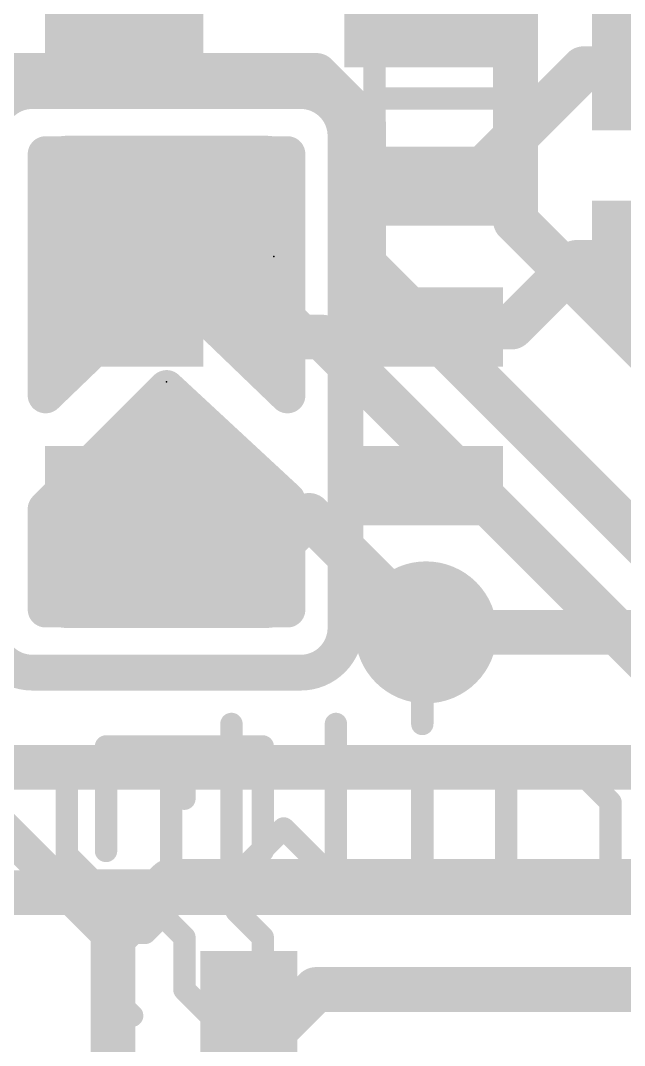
# Model space of a CAD drawing. Extents: x -0.1 to 35.6, y -0.1 to 17.9.
# Drawn here: x 11.54 to 14.97, y 6.87 to 12.69 of the extents above; entities that cross this region are included whole.
import ezdxf

# ---------------------------------------------------------------- set-up
doc = ezdxf.new("R2010")
doc.units = 0
for name, color, linetype in [('1', 12, 'CONTINUOUS'), ('16', 5, 'CONTINUOUS'), ('18', 110, 'CONTINUOUS'), ('21', 40, 'CONTINUOUS'), ('22', 6, 'CONTINUOUS'), ('23', 40, 'CONTINUOUS'), ('24', 6, 'CONTINUOUS')]:
    doc.layers.add(name, color=color, linetype=linetype)

# ---------------------------------------------------------------- blocks, each defined once
blk = doc.blocks.new('RECT')
blk.add_solid([(-0.5, -0.5), (0.5, -0.5), (-0.5, 0.5), (0.5, 0.5)])
blk = doc.blocks.new('RECT121920X243840R50')
at = {"const_width": 0.1905}
blk.add_lwpolyline([(0.2858, -0.5715), (0.2858, 0.5715, 0.4142), (0.1905, 0.6668), (-0.1905, 0.6668, 0.4142), (-0.2858, 0.5715), (-0.2858, -0.5715, 0.4142), (-0.1905, -0.6668), (0.1905, -0.6668, 0.4142)], format="xyb", close=True, dxfattribs=at)
blk.add_solid([(-0.2159, -0.5969), (0.2159, -0.5969), (-0.2159, 0.5969), (0.2159, 0.5969)])
blk = doc.blocks.new('ROUNDV')
at = {"const_width": 0.5}
blk.add_lwpolyline([(0, -0.25, 1), (0, 0.25, 1), (0, -0.25)], format="xyb", dxfattribs=at)

msp = doc.modelspace()

# ---------------------------------------------------------------- linework, layer by layer
at = {"layer": '1'}
for points, const_width in [([(14.6962, 13.5206), (13.8294, 12.6538)], 0.254), ([(14.7382, 12.4206), (14.0714, 11.7538)], 0.254), ([(15.5854, 12.4206), (14.7382, 12.4206)], 0.254), ([(14.0714, 11.7538), (13.8294, 11.7538)], 0.254), ([(14.6964, 11.3206), (14.3296, 10.9538)], 0.254), ([(15.5854, 11.3206), (14.6964, 11.3206)], 0.254), ([(14.3296, 10.9538), (13.8294, 10.9538)], 0.254), ([(15.748, 9.2202), (13.843, 9.2202)], 0.254), ([(11.303, 8.2466), (12.065, 7.4846)], 0.2032), ([(12.065, 7.4846), (12.3867, 7.8063)], 0.254), ([(19.7443, 7.8063), (12.3867, 7.8063)], 0.254), ([(12.065, 5.8304), (12.065, 7.4846)], 0.254), ([(13.2182, 7.1928), (12.8372, 6.8118)], 0.254), ([(15.7942, 7.1928), (13.2182, 7.1928)], 0.254)]:
    msp.add_lwpolyline(points, dxfattribs=dict(at, const_width=const_width))
for points, const_width in [([(13.7845, 12.6987, 1), (13.8743, 12.6089)], 0.127), ([(14.7382, 12.4841, 1), (14.7382, 12.3571)], 0.127), ([(14.7831, 12.3757, 1), (14.6933, 12.4655)], 0.127), ([(13.8294, 11.8173, 1), (13.8294, 11.6903)], 0.127), ([(14.0714, 11.6903, 1), (14.0714, 11.8173)], 0.127), ([(14.0265, 11.7987, 1), (14.1163, 11.7089)], 0.127), ([(14.6964, 11.3841, 1), (14.6964, 11.2571)], 0.127), ([(14.7413, 11.2757, 1), (14.6515, 11.3655)], 0.127), ([(13.8294, 11.0173, 1), (13.8294, 10.8903)], 0.127), ([(14.2847, 10.9987, 1), (14.3745, 10.9089)], 0.127), ([(14.3296, 10.8903, 1), (14.3296, 11.0173)], 0.127), ([(13.843, 9.2837, 1), (13.843, 9.1567)], 0.127), ([(12.3867, 7.8698, 1), (12.3867, 7.7428)], 0.127), ([(12.4316, 7.7614, 1), (12.3418, 7.8512)], 0.127), ([(12.1285, 7.4846, 1), (12.0015, 7.4846)], 0.127), ([(12.0201, 7.5295, 1), (12.1099, 7.4397)], 0.127), ([(12.0291, 7.4487, 1), (12.1009, 7.5205)], 0.1016), ([(13.2182, 7.2563, 1), (13.2182, 7.1293)], 0.127), ([(13.2631, 7.1479, 1), (13.1733, 7.2377)], 0.127), ([(12.7923, 6.8567, 1), (12.8821, 6.7669)], 0.127)]:
    msp.add_lwpolyline(points, format="xyb", dxfattribs=dict(at, const_width=const_width))
at = {"layer": '16'}
for points, const_width in [([(14.351, 13.8684), (14.351, 11.557)], 0.254), ([(10.1981, 12.3825), (13.2188, 12.3825)], 0.254), ([(13.2188, 12.3825), (13.4882, 12.1131)], 0.254), ([(13.4882, 12.1131), (13.4882, 11.3098)], 0.254), ([(11.6832, 10.5656), (11.6832, 11.9356)], 0.2032), ([(11.6832, 11.9356), (13.0564, 11.9356)], 0.2032), ([(13.0564, 11.9356), (13.0564, 10.5656)], 0.2032), ([(11.6832, 11.7856), (13.0564, 11.7856)], 0.2032), ([(13.1318, 10.8966), (12.3698, 11.6586)], 0.254), ([(11.6832, 11.5824), (13.0564, 11.5824)], 0.2032), ([(15.621, 10.287), (14.351, 11.557)], 0.254), ([(11.6832, 11.3792), (13.0564, 11.3792)], 0.2032), ([(13.4882, 11.3098), (15.3024, 9.4956)], 0.254), ([(12.3698, 11.2268), (11.6832, 10.5656)], 0.2032), ([(13.0564, 10.5656), (12.3698, 11.2268)], 0.2032), ([(11.6832, 11.176), (12.3171, 11.176)], 0.2032), ([(12.4226, 11.176), (13.0564, 11.176)], 0.2032), ([(11.6832, 10.9728), (12.106, 10.9728)], 0.2032), ([(12.6336, 10.9728), (13.0564, 10.9728)], 0.2032), ([(13.2548, 10.8966), (13.1318, 10.8966)], 0.254), ([(13.2548, 10.8966), (15.113, 9.0384)], 0.254), ([(11.6832, 10.7696), (11.895, 10.7696)], 0.2032), ([(12.8446, 10.7696), (13.0564, 10.7696)], 0.2032), ([(12.3698, 10.6077), (11.6832, 9.9211)], 0.2032), ([(13.0564, 9.9711), (12.3698, 10.6077)], 0.2032), ([(11.6832, 10.5664), (11.684, 10.5664)], 0.2032), ([(12.3285, 10.5664), (12.4143, 10.5664)], 0.2032), ([(13.0556, 10.5664), (13.0564, 10.5664)], 0.2032), ([(12.1253, 10.3632), (12.6335, 10.3632)], 0.2032), ([(11.9221, 10.16), (12.8527, 10.16)], 0.2032), ([(13.0564, 9.3496), (13.0564, 9.9711)], 0.2032), ([(11.6832, 9.9211), (11.6832, 9.3496)], 0.2032), ([(11.7189, 9.9568), (13.0564, 9.9568)], 0.2032), ([(13.1789, 9.8843), (12.9212, 9.6266)], 0.254), ([(13.843, 9.2202), (13.1789, 9.8843)], 0.254), ([(11.6832, 9.7536), (13.0564, 9.7536)], 0.2032), ([(12.9212, 9.6266), (12.3698, 9.6266)], 0.254), ([(11.6832, 9.5504), (13.0564, 9.5504)], 0.2032), ([(11.6832, 9.3496), (13.0564, 9.3496)], 0.2032), ([(11.2816, 8.4542), (16.1207, 8.4542)], 0.254), ([(17.9284, 7.743), (10.3026, 7.743)], 0.254)]:
    msp.add_lwpolyline(points, dxfattribs=dict(at, const_width=const_width))
for points, const_width in [([(13.2637, 12.4274, 1), (13.1739, 12.3376)], 0.127), ([(13.2188, 12.319, 1), (13.2188, 12.446)], 0.127), ([(13.5517, 12.1131, 1), (13.4247, 12.1131)], 0.127), ([(13.4433, 12.0682, 1), (13.5331, 12.158)], 0.127), ([(11.734, 11.9356, 1), (11.6324, 11.9356)], 0.1016), ([(11.6832, 11.9864, 1), (11.6832, 11.8848)], 0.1016), ([(13.1072, 11.9356, 1), (13.0056, 11.9356)], 0.1016), ([(13.0564, 11.8848, 1), (13.0564, 11.9864)], 0.1016), ([(11.6832, 11.8364, 1), (11.6832, 11.7348)], 0.1016), ([(13.0564, 11.7348, 1), (13.0564, 11.8364)], 0.1016), ([(12.4147, 11.7035, 1), (12.3249, 11.6137)], 0.127), ([(11.6832, 11.6332, 1), (11.6832, 11.5316)], 0.1016), ([(13.0564, 11.5316, 1), (13.0564, 11.6332)], 0.1016), ([(14.3959, 11.6019, 1), (14.3061, 11.5121)], 0.127), ([(14.2875, 11.557, 1), (14.4145, 11.557)], 0.127), ([(11.6832, 11.43, 1), (11.6832, 11.3284)], 0.1016), ([(13.0564, 11.3284, 1), (13.0564, 11.43)], 0.1016), ([(13.5331, 11.3547, 1), (13.4433, 11.2649)], 0.127), ([(13.4247, 11.3098, 1), (13.5517, 11.3098)], 0.127), ([(12.405, 11.2634, 1), (12.3346, 11.1902)], 0.1016), ([(12.405, 11.1902, 1), (12.3346, 11.2634)], 0.1016), ([(11.6832, 11.2268, 1), (11.6832, 11.1252)], 0.1016), ([(12.3171, 11.1252, 1), (12.3171, 11.2268)], 0.1016), ([(12.4226, 11.2268, 1), (12.4226, 11.1252)], 0.1016), ([(13.0564, 11.1252, 1), (13.0564, 11.2268)], 0.1016), ([(11.6832, 11.0236, 1), (11.6832, 10.922)], 0.1016), ([(12.106, 10.922, 1), (12.106, 11.0236)], 0.1016), ([(12.6336, 11.0236, 1), (12.6336, 10.922)], 0.1016), ([(13.0564, 10.922, 1), (13.0564, 11.0236)], 0.1016), ([(13.1318, 10.9601, 1), (13.1318, 10.8331)], 0.127), ([(13.0869, 10.8517, 1), (13.1767, 10.9415)], 0.127), ([(13.2997, 10.9415, 1), (13.2099, 10.8517)], 0.127), ([(13.2548, 10.8331, 1), (13.2548, 10.9601)], 0.127), ([(11.6832, 10.8204, 1), (11.6832, 10.7188)], 0.1016), ([(11.895, 10.7188, 1), (11.895, 10.8204)], 0.1016), ([(12.8446, 10.8204, 1), (12.8446, 10.7188)], 0.1016), ([(13.0564, 10.7188, 1), (13.0564, 10.8204)], 0.1016), ([(12.4043, 10.645, 1), (12.3353, 10.5704)], 0.1016), ([(12.4057, 10.5718, 1), (12.3339, 10.6436)], 0.1016), ([(11.6832, 10.6172, 1), (11.6832, 10.5156)], 0.1016), ([(11.648, 10.6022, 1), (11.7184, 10.529)], 0.1016), ([(11.684, 10.5156, 1), (11.684, 10.6172)], 0.1016), ([(12.3285, 10.6172, 1), (12.3285, 10.5156)], 0.1016), ([(12.4143, 10.5156, 1), (12.4143, 10.6172)], 0.1016), ([(13.0556, 10.6172, 1), (13.0556, 10.5156)], 0.1016), ([(13.0212, 10.529, 1), (13.0916, 10.6022)], 0.1016), ([(13.0564, 10.5156, 1), (13.0564, 10.6172)], 0.1016), ([(11.6324, 10.5656, 1), (11.734, 10.5656)], 0.1016), ([(13.0056, 10.5656, 1), (13.1072, 10.5656)], 0.1016), ([(12.1253, 10.414, 1), (12.1253, 10.3124)], 0.1016), ([(12.6335, 10.3124, 1), (12.6335, 10.414)], 0.1016), ([(11.9221, 10.2108, 1), (11.9221, 10.1092)], 0.1016), ([(12.8527, 10.1092, 1), (12.8527, 10.2108)], 0.1016), ([(13.1072, 9.9711, 1), (13.0056, 9.9711)], 0.1016), ([(11.734, 9.9211, 1), (11.6324, 9.9211)], 0.1016), ([(11.7189, 10.0076, 1), (11.7189, 9.906)], 0.1016), ([(13.0219, 9.9338, 1), (13.0909, 10.0084)], 0.1016), ([(13.0564, 9.906, 1), (13.0564, 10.0076)], 0.1016), ([(13.2238, 9.9292, 1), (13.134, 9.8394)], 0.127), ([(13.2238, 9.8394, 1), (13.134, 9.9292)], 0.127), ([(11.6473, 9.957, 1), (11.7191, 9.8852)], 0.1016), ([(11.6832, 9.8044, 1), (11.6832, 9.7028)], 0.1016), ([(13.0564, 9.7028, 1), (13.0564, 9.8044)], 0.1016), ([(12.3698, 9.6901, 1), (12.3698, 9.5631)], 0.127), ([(12.8763, 9.6715, 1), (12.9661, 9.5817)], 0.127), ([(12.9212, 9.5631, 1), (12.9212, 9.6901)], 0.127), ([(11.6832, 9.6012, 1), (11.6832, 9.4996)], 0.1016), ([(13.0564, 9.4996, 1), (13.0564, 9.6012)], 0.1016), ([(11.6832, 9.4004, 1), (11.6832, 9.2988)], 0.1016), ([(13.0564, 9.2988, 1), (13.0564, 9.4004)], 0.1016), ([(11.6324, 9.3496, 1), (11.734, 9.3496)], 0.1016), ([(13.0056, 9.3496, 1), (13.1072, 9.3496)], 0.1016), ([(13.7981, 9.1753, 1), (13.8879, 9.2651)], 0.127)]:
    msp.add_lwpolyline(points, format="xyb", dxfattribs=dict(at, const_width=const_width))
at = {"layer": '21', "const_width": 0.127}
for points in [[(13.8221, 8.8486), (13.8221, 8.7003)], [(12.7383, 8.7003), (12.7383, 7.8105)], [(13.3315, 7.8105), (13.3315, 8.7003)], [(11.8028, 8.4037), (11.8028, 7.9588)], [(12.3959, 8.4037), (12.3959, 7.6622)], [(13.6738, 8.4037), (13.8221, 8.4037)], [(13.8221, 8.4037), (13.8221, 7.8105)], [(14.2975, 7.8105), (14.2975, 8.4037)], [(14.2975, 8.4037), (14.7424, 8.4037)], [(14.7424, 8.4037), (14.8906, 8.2554)], [(14.8906, 8.2554), (14.8906, 7.8105)], [(12.7383, 7.8105), (13.0349, 8.1071)], [(13.0349, 8.1071), (13.3315, 7.8105)], [(11.8028, 7.9588), (11.9511, 7.8105)], [(11.9511, 7.8105), (12.3959, 7.8105)], [(13.6738, 7.8105), (13.9704, 7.8105)], [(12.3959, 7.6622), (12.2476, 7.5139)], [(12.2476, 7.5139), (12.0993, 7.5139)]]:
    msp.add_lwpolyline(points, dxfattribs=at)
at = {"layer": '21', "const_width": 0.0635}
for points in [[(13.8538, 8.8486, 1), (13.7903, 8.8486)], [(12.77, 8.7003, 1), (12.7065, 8.7003)], [(13.3632, 8.7003, 1), (13.2997, 8.7003)], [(13.7903, 8.7003, 1), (13.8538, 8.7003)], [(11.8345, 8.4037, 1), (11.771, 8.4037)], [(12.4277, 8.4037, 1), (12.3642, 8.4037)], [(13.6738, 8.4354, 1), (13.6738, 8.3719)], [(13.8538, 8.4037, 1), (13.7903, 8.4037)], [(13.8221, 8.3719, 1), (13.8221, 8.4354)], [(14.3292, 8.4037, 1), (14.2657, 8.4037)], [(14.2975, 8.4354, 1), (14.2975, 8.3719)], [(14.7648, 8.4261, 1), (14.7199, 8.3812)], [(14.7424, 8.3719, 1), (14.7424, 8.4354)], [(14.9224, 8.2554, 1), (14.8589, 8.2554)], [(14.8682, 8.2329, 1), (14.9131, 8.2778)], [(13.0573, 8.1295, 1), (13.0124, 8.0846)], [(13.0573, 8.0846, 1), (13.0124, 8.1295)], [(11.8252, 7.9812, 1), (11.7803, 7.9363)], [(11.771, 7.9588, 1), (11.8345, 7.9588)], [(11.9511, 7.8422, 1), (11.9511, 7.7788)], [(11.9286, 7.788, 1), (11.9735, 7.833)], [(12.3959, 7.7788, 1), (12.3959, 7.8422)], [(12.7158, 7.833, 1), (12.7607, 7.788)], [(13.309, 7.788, 1), (13.3539, 7.833)], [(13.6738, 7.8422, 1), (13.6738, 7.7788)], [(13.9704, 7.7788, 1), (13.9704, 7.8422)], [(12.7065, 7.8105, 1), (12.77, 7.8105)], [(13.2997, 7.8105, 1), (13.3632, 7.8105)], [(13.7903, 7.8105, 1), (13.8538, 7.8105)], [(14.2657, 7.8105, 1), (14.3292, 7.8105)], [(14.8589, 7.8105, 1), (14.9224, 7.8105)], [(12.3642, 7.6622, 1), (12.4277, 7.6622)], [(12.4184, 7.6398, 1), (12.3735, 7.6847)], [(12.0993, 7.5457, 1), (12.0993, 7.4822)], [(12.2252, 7.5364, 1), (12.2701, 7.4915)], [(12.2476, 7.4822, 1), (12.2476, 7.5457)]]:
    msp.add_lwpolyline(points, format="xyb", dxfattribs=at)
at = {"layer": '22'}
for points, const_width in [([(13.5501, 12.5477), (13.5501, 11.9546)], 0.127), ([(11.6078, 12.2936), (13.1318, 12.2936)], 0.2032), ([(14.4399, 12.2512), (13.5501, 12.2512)], 0.127), ([(13.3858, 9.2456), (13.3858, 12.0396)], 0.2032), ([(11.6078, 8.9916), (13.1318, 8.9916)], 0.2032), ([(12.0261, 7.9793), (12.0261, 8.5725)], 0.127), ([(12.0261, 8.5725), (12.9159, 8.5725)], 0.127), ([(12.471, 8.5725), (12.471, 8.2759)], 0.127), ([(12.9159, 8.5725), (12.9159, 7.9793)], 0.127), ([(12.0261, 7.4887), (12.1744, 7.637)], 0.127), ([(12.1744, 7.637), (12.3227, 7.637)], 0.127), ([(12.3227, 7.637), (12.471, 7.4887)], 0.127), ([(12.9159, 7.4887), (12.7676, 7.637)], 0.127), ([(12.0261, 7.1921), (12.0261, 7.4887)], 0.127), ([(12.471, 7.4887), (12.471, 7.1921)], 0.127), ([(12.9159, 7.1921), (12.9159, 7.4887)], 0.127), ([(12.1744, 7.0438), (12.0261, 7.1921)], 0.127), ([(12.471, 7.1921), (12.6193, 7.0438)], 0.127), ([(12.7676, 7.0438), (12.9159, 7.1921)], 0.127), ([(12.6193, 7.0438), (12.7676, 7.0438)], 0.127)]:
    msp.add_lwpolyline(points, dxfattribs=dict(at, const_width=const_width))
for points, const_width in [([(13.5819, 12.5477, 1), (13.5184, 12.5477)], 0.0635), ([(11.6078, 12.2936, 0.4142), (11.3538, 12.0396)], 0.2032), ([(11.6078, 12.3444, 1), (11.6078, 12.2428)], 0.1016), ([(11.6078, 12.2428, 1), (11.6078, 12.3444)], 0.1016), ([(13.3858, 12.0396, 0.4142), (13.1318, 12.2936)], 0.2032), ([(13.1318, 12.3444, 1), (13.1318, 12.2428)], 0.1016), ([(13.1318, 12.2428, 1), (13.1318, 12.3444)], 0.1016), ([(13.5501, 12.2829, 1), (13.5501, 12.2194)], 0.0635), ([(14.4399, 12.2194, 1), (14.4399, 12.2829)], 0.0635), ([(13.4366, 12.0396, 1), (13.335, 12.0396)], 0.1016), ([(13.335, 12.0396, 1), (13.4366, 12.0396)], 0.1016), ([(13.5184, 11.9546, 1), (13.5819, 11.9546)], 0.0635), ([(11.3538, 9.2456, 0.4142), (11.6078, 8.9916)], 0.2032), ([(13.1318, 8.9916, 0.4142), (13.3858, 9.2456)], 0.2032), ([(13.4366, 9.2456, 1), (13.335, 9.2456)], 0.1016), ([(13.335, 9.2456, 1), (13.4366, 9.2456)], 0.1016), ([(11.6078, 9.0424, 1), (11.6078, 8.9408)], 0.1016), ([(11.6078, 8.9408, 1), (11.6078, 9.0424)], 0.1016), ([(13.1318, 9.0424, 1), (13.1318, 8.9408)], 0.1016), ([(13.1318, 8.9408, 1), (13.1318, 9.0424)], 0.1016), ([(12.0261, 8.6043, 1), (12.0261, 8.5407)], 0.0635), ([(12.0579, 8.5725, 1), (11.9944, 8.5725)], 0.0635), ([(12.5028, 8.5725, 1), (12.4393, 8.5725)], 0.0635), ([(12.9477, 8.5725, 1), (12.8841, 8.5725)], 0.0635), ([(12.9159, 8.5407, 1), (12.9159, 8.6043)], 0.0635), ([(12.4393, 8.2759, 1), (12.5028, 8.2759)], 0.0635), ([(11.9944, 7.9793, 1), (12.0579, 7.9793)], 0.0635), ([(12.8841, 7.9793, 1), (12.9477, 7.9793)], 0.0635), ([(12.1744, 7.6687, 1), (12.1744, 7.6052)], 0.0635), ([(12.1969, 7.6145, 1), (12.152, 7.6594)], 0.0635), ([(12.3452, 7.6594, 1), (12.3003, 7.6145)], 0.0635), ([(12.3227, 7.6052, 1), (12.3227, 7.6687)], 0.0635), ([(12.7901, 7.6594, 1), (12.7452, 7.6145)], 0.0635), ([(12.0579, 7.4887, 1), (11.9944, 7.4887)], 0.0635), ([(12.0037, 7.5111, 1), (12.0486, 7.4662)], 0.0635), ([(12.5028, 7.4887, 1), (12.4393, 7.4887)], 0.0635), ([(12.4486, 7.4662, 1), (12.4935, 7.5111)], 0.0635), ([(12.9477, 7.4887, 1), (12.8841, 7.4887)], 0.0635), ([(12.8934, 7.4662, 1), (12.9384, 7.5111)], 0.0635), ([(12.0486, 7.2146, 1), (12.0037, 7.1697)], 0.0635), ([(11.9944, 7.1921, 1), (12.0579, 7.1921)], 0.0635), ([(12.4393, 7.1921, 1), (12.5028, 7.1921)], 0.0635), ([(12.4935, 7.2146, 1), (12.4486, 7.1697)], 0.0635), ([(12.8841, 7.1921, 1), (12.9477, 7.1921)], 0.0635), ([(12.9384, 7.1697, 1), (12.8934, 7.2146)], 0.0635), ([(12.6193, 7.0756, 1), (12.6193, 7.0121)], 0.0635), ([(12.7676, 7.0121, 1), (12.7676, 7.0756)], 0.0635), ([(12.152, 7.0214, 1), (12.1969, 7.0663)], 0.0635), ([(12.5969, 7.0214, 1), (12.6418, 7.0663)], 0.0635), ([(12.7452, 7.0663, 1), (12.7901, 7.0214)], 0.0635)]:
    msp.add_lwpolyline(points, format="xyb", dxfattribs=dict(at, const_width=const_width))
at = {"layer": '23'}
msp.add_point((12.9794, 11.3538), dxfattribs=at)
at = {"layer": '24'}
msp.add_point((12.3698, 10.6426), dxfattribs=at)

# ---------------------------------------------------------------- block references
at = {"layer": '1'}
for p, xscale, yscale, rotation in [((12.1294, 12.6538), 0.45, 0.9, 90), ((13.8294, 12.6538), 0.45, 0.9, 90), ((15.5854, 12.4206), 0.7, 1.6, 270), ((12.1294, 11.7538), 0.45, 0.9, 90), ((13.8294, 11.7538), 0.45, 0.9, 90), ((15.5854, 11.3206), 0.7, 1.6, 270), ((12.1294, 10.9538), 0.45, 0.9, 90), ((13.8294, 10.9538), 0.45, 0.9, 90), ((12.1294, 10.0538), 0.45, 0.9, 90), ((13.8294, 10.0538), 0.45, 0.9, 90)]:
    msp.add_blockref('RECT', p, dxfattribs=dict(at, xscale=xscale, yscale=yscale, rotation=rotation))
at = {"layer": '1', "xscale": 0.55, "yscale": 1.2}
msp.add_blockref('RECT', (12.8372, 6.8118), dxfattribs=at)
at = {"layer": '16', "rotation": 90}
for p in [(12.3698, 11.6586), (12.3698, 9.6266)]:
    msp.add_blockref('RECT121920X243840R50', p, dxfattribs=at)
at = {"layer": '18', "xscale": 0.8064, "yscale": 0.8064}
msp.add_blockref('ROUNDV', (13.843, 9.2202), dxfattribs=at)
msp.add_blockref('ROUNDV', (13.843, 9.2202), dxfattribs=at)

doc.saveas('drawing.dxf')
